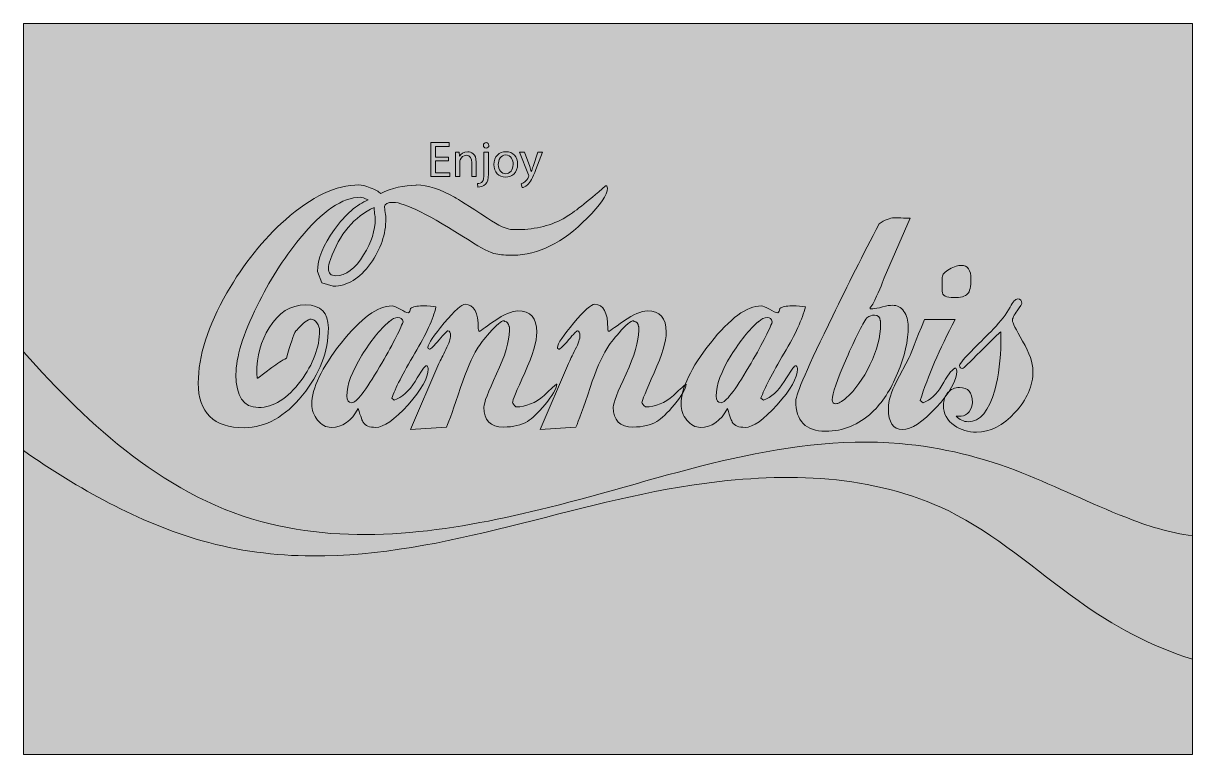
# Model space of a CAD drawing. Extents: x 404 to 1515, y -1347 to -653.
import ezdxf

# ---------------------------------------------------------------- set-up
doc = ezdxf.new("R2010")
doc.units = 0
doc.header["$MEASUREMENT"] = 0
doc.layers.add('katman 1', color=7, linetype='Continuous')

# ---------------------------------------------------------------- blocks, each defined once
blk = doc.blocks.new('block 3')
at = {"layer": 'katman 1', "true_color": 0x008000}
h = blk.add_hatch(color=96, dxfattribs=at)
h.dxf.hatch_style = 2
h.paths.add_polyline_path([(807.9, -783.2), (795.4, -783.2), (795.4, -794.8), (809.3, -794.8), (809.3, -798.3), (791.2, -798.3), (791.2, -766.1), (808.6, -766.1), (808.6, -769.6), (795.4, -769.6), (795.4, -779.8), (807.9, -779.8), (807.9, -783.2)])
h = blk.add_hatch(color=96, dxfattribs=at)
h.dxf.hatch_style = 2
edge = h.paths.add_edge_path()
edge.add_spline(control_points=[(835.4, -805), (837.3, -804.8), (839, -804.3), (840, -803.2), (841.1, -801.9), (841.6, -800.1), (841.6, -794.5), (841.6, -794.5), (841.6, -775.2), (841.6, -775.2), (841.6, -775.2), (845.8, -775.2), (845.8, -775.2), (845.8, -775.2), (845.8, -796.1), (845.8, -796.1), (845.8, -800.6), (845.1, -803.5), (843, -805.6), (841.1, -807.5), (838.1, -808.3), (835.8, -808.3), (835.8, -808.3), (835.4, -805), (835.4, -805)], knot_values=[0, 0, 0, 0, 1, 1, 1, 2, 2, 2, 3, 3, 3, 4, 4, 4, 5, 5, 5, 6, 6, 6, 7, 7, 7, 8, 8, 8, 8], degree=3, periodic=1)
edge = h.paths.add_edge_path()
edge.add_spline(control_points=[(846.2, -768.7), (846.3, -770.1), (845.3, -771.3), (843.6, -771.3), (842, -771.3), (841, -770.1), (841, -768.7), (841, -767.2), (842.1, -766.1), (843.7, -766.1), (845.2, -766.1), (846.2, -767.2), (846.2, -768.7)], knot_values=[0, 0, 0, 0, 1, 1, 1, 2, 2, 2, 3, 3, 3, 4, 4, 4, 4], degree=3, periodic=1)
h = blk.add_hatch(color=96, dxfattribs=at)
h.dxf.hatch_style = 2
edge = h.paths.add_edge_path()
edge.add_spline(control_points=[(814.5, -781.4), (814.5, -779.1), (814.5, -777.1), (814.4, -775.2), (814.4, -775.2), (818.1, -775.2), (818.1, -775.2), (818.1, -775.2), (818.3, -779), (818.3, -779), (818.3, -779), (818.4, -779), (818.4, -779), (819.6, -776.8), (822.2, -774.7), (826.1, -774.7), (829.3, -774.7), (834.2, -776.6), (834.2, -784.5), (834.2, -784.5), (834.2, -798.3), (834.2, -798.3), (834.2, -798.3), (830, -798.3), (830, -798.3), (830, -798.3), (830, -785), (830, -785), (830, -781.2), (828.6, -778.1), (824.7, -778.1), (821.9, -778.1), (819.8, -780.1), (819, -782.4), (818.8, -783), (818.7, -783.7), (818.7, -784.4), (818.7, -784.4), (818.7, -798.3), (818.7, -798.3), (818.7, -798.3), (814.5, -798.3), (814.5, -798.3), (814.5, -798.3), (814.5, -781.4), (814.5, -781.4)], knot_values=[0, 0, 0, 0, 1, 1, 1, 2, 2, 2, 3, 3, 3, 4, 4, 4, 5, 5, 5, 6, 6, 6, 7, 7, 7, 8, 8, 8, 9, 9, 9, 10, 10, 10, 11, 11, 11, 12, 12, 12, 13, 13, 13, 14, 14, 14, 15, 15, 15, 15], degree=3, periodic=1)
h = blk.add_hatch(color=96, dxfattribs=at)
h.dxf.hatch_style = 2
edge = h.paths.add_edge_path()
edge.add_spline(control_points=[(873.6, -786.5), (873.6, -795.1), (867.6, -798.8), (862.1, -798.8), (855.8, -798.8), (851, -794.2), (851, -786.9), (851, -779.2), (856, -774.7), (862.4, -774.7), (869.1, -774.7), (873.6, -779.5), (873.6, -786.5)], knot_values=[0, 0, 0, 0, 1, 1, 1, 2, 2, 2, 3, 3, 3, 4, 4, 4, 4], degree=3, periodic=1)
edge = h.paths.add_edge_path()
edge.add_spline(control_points=[(855.2, -786.8), (855.2, -791.8), (858.1, -795.7), (862.2, -795.7), (866.3, -795.7), (869.3, -791.9), (869.3, -786.7), (869.3, -782.8), (867.3, -777.8), (862.3, -777.8), (857.4, -777.8), (855.2, -782.4), (855.2, -786.8)], knot_values=[0, 0, 0, 0, 1, 1, 1, 2, 2, 2, 3, 3, 3, 4, 4, 4, 4], degree=3, periodic=1)
h = blk.add_hatch(color=96, dxfattribs=at)
h.dxf.hatch_style = 2
edge = h.paths.add_edge_path()
edge.add_spline(control_points=[(880, -775.2), (880, -775.2), (885.1, -788.8), (885.1, -788.8), (885.6, -790.4), (886.2, -792.2), (886.6, -793.6), (886.6, -793.6), (886.7, -793.6), (886.7, -793.6), (887.1, -792.2), (887.6, -790.4), (888.2, -788.7), (888.2, -788.7), (892.7, -775.2), (892.7, -775.2), (892.7, -775.2), (897.2, -775.2), (897.2, -775.2), (897.2, -775.2), (890.9, -791.7), (890.9, -791.7), (887.9, -799.6), (885.8, -803.6), (883, -806.1), (880.9, -807.9), (878.9, -808.7), (877.8, -808.8), (877.8, -808.8), (876.8, -805.3), (876.8, -805.3), (877.8, -805), (879.2, -804.3), (880.4, -803.3), (881.6, -802.4), (883, -800.7), (884, -798.6), (884.2, -798.1), (884.3, -797.8), (884.3, -797.6), (884.3, -797.3), (884.2, -797), (884, -796.5), (884, -796.5), (875.5, -775.2), (875.5, -775.2), (875.5, -775.2), (880, -775.2), (880, -775.2), (880, -775.2), (880, -775.2), (880, -775.2)], knot_values=[0, 0, 0, 0, 1, 1, 1, 2, 2, 2, 3, 3, 3, 4, 4, 4, 5, 5, 5, 6, 6, 6, 7, 7, 7, 8, 8, 8, 9, 9, 9, 10, 10, 10, 11, 11, 11, 12, 12, 12, 13, 13, 13, 14, 14, 14, 15, 15, 15, 16, 16, 16, 17, 17, 17, 17], degree=3, periodic=1)
at = {"layer": 'katman 1', "lineweight": 0}
blk.add_lwpolyline([(807.9, -783.2), (795.4, -783.2), (795.4, -794.8), (809.3, -794.8), (809.3, -798.3), (791.2, -798.3), (791.2, -766.1), (808.6, -766.1), (808.6, -769.6), (795.4, -769.6), (795.4, -779.8), (807.9, -779.8), (807.9, -783.2), (807.9, -783.2)], dxfattribs=at)
for points, knots in [([(846.2, -768.7), (846.3, -770.1), (845.3, -771.3), (843.6, -771.3), (842, -771.3), (841, -770.1), (841, -768.7), (841, -767.2), (842.1, -766.1), (843.7, -766.1), (845.2, -766.1), (846.2, -767.2), (846.2, -768.7)], [0, 0, 0, 0, 1, 1, 1, 2, 2, 2, 3, 3, 3, 4, 4, 4, 4]), ([(814.5, -781.4), (814.5, -779.1), (814.5, -777.1), (814.4, -775.2), (814.4, -775.2), (818.1, -775.2), (818.1, -775.2), (818.1, -775.2), (818.3, -779), (818.3, -779), (818.3, -779), (818.4, -779), (818.4, -779), (819.6, -776.8), (822.2, -774.7), (826.1, -774.7), (829.3, -774.7), (834.2, -776.6), (834.2, -784.5), (834.2, -784.5), (834.2, -798.3), (834.2, -798.3), (834.2, -798.3), (830, -798.3), (830, -798.3), (830, -798.3), (830, -785), (830, -785), (830, -781.2), (828.6, -778.1), (824.7, -778.1), (821.9, -778.1), (819.8, -780.1), (819, -782.4), (818.8, -783), (818.7, -783.7), (818.7, -784.4), (818.7, -784.4), (818.7, -798.3), (818.7, -798.3), (818.7, -798.3), (814.5, -798.3), (814.5, -798.3), (814.5, -798.3), (814.5, -781.4), (814.5, -781.4)], [0, 0, 0, 0, 1, 1, 1, 2, 2, 2, 3, 3, 3, 4, 4, 4, 5, 5, 5, 6, 6, 6, 7, 7, 7, 8, 8, 8, 9, 9, 9, 10, 10, 10, 11, 11, 11, 12, 12, 12, 13, 13, 13, 14, 14, 14, 15, 15, 15, 15]), ([(835.4, -805), (837.3, -804.8), (839, -804.3), (840, -803.2), (841.1, -801.9), (841.6, -800.1), (841.6, -794.5), (841.6, -794.5), (841.6, -775.2), (841.6, -775.2), (841.6, -775.2), (845.8, -775.2), (845.8, -775.2), (845.8, -775.2), (845.8, -796.1), (845.8, -796.1), (845.8, -800.6), (845.1, -803.5), (843, -805.6), (841.1, -807.5), (838.1, -808.3), (835.8, -808.3), (835.8, -808.3), (835.4, -805), (835.4, -805)], [0, 0, 0, 0, 1, 1, 1, 2, 2, 2, 3, 3, 3, 4, 4, 4, 5, 5, 5, 6, 6, 6, 7, 7, 7, 8, 8, 8, 8]), ([(873.6, -786.5), (873.6, -795.1), (867.6, -798.8), (862.1, -798.8), (855.8, -798.8), (851, -794.2), (851, -786.9), (851, -779.2), (856, -774.7), (862.4, -774.7), (869.1, -774.7), (873.6, -779.5), (873.6, -786.5)], [0, 0, 0, 0, 1, 1, 1, 2, 2, 2, 3, 3, 3, 4, 4, 4, 4]), ([(880, -775.2), (880, -775.2), (885.1, -788.8), (885.1, -788.8), (885.6, -790.4), (886.2, -792.2), (886.6, -793.6), (886.6, -793.6), (886.7, -793.6), (886.7, -793.6), (887.1, -792.2), (887.6, -790.4), (888.2, -788.7), (888.2, -788.7), (892.7, -775.2), (892.7, -775.2), (892.7, -775.2), (897.2, -775.2), (897.2, -775.2), (897.2, -775.2), (890.9, -791.7), (890.9, -791.7), (887.9, -799.6), (885.8, -803.6), (883, -806.1), (880.9, -807.9), (878.9, -808.7), (877.8, -808.8), (877.8, -808.8), (876.8, -805.3), (876.8, -805.3), (877.8, -805), (879.2, -804.3), (880.4, -803.3), (881.6, -802.4), (883, -800.7), (884, -798.6), (884.2, -798.1), (884.3, -797.8), (884.3, -797.6), (884.3, -797.3), (884.2, -797), (884, -796.5), (884, -796.5), (875.5, -775.2), (875.5, -775.2), (875.5, -775.2), (880, -775.2), (880, -775.2), (880, -775.2), (880, -775.2), (880, -775.2)], [0, 0, 0, 0, 1, 1, 1, 2, 2, 2, 3, 3, 3, 4, 4, 4, 5, 5, 5, 6, 6, 6, 7, 7, 7, 8, 8, 8, 9, 9, 9, 10, 10, 10, 11, 11, 11, 12, 12, 12, 13, 13, 13, 14, 14, 14, 15, 15, 15, 16, 16, 16, 17, 17, 17, 17]), ([(855.2, -786.8), (855.2, -791.8), (858.1, -795.7), (862.2, -795.7), (866.3, -795.7), (869.3, -791.9), (869.3, -786.7), (869.3, -782.8), (867.3, -777.8), (862.3, -777.8), (857.4, -777.8), (855.2, -782.4), (855.2, -786.8)], [0, 0, 0, 0, 1, 1, 1, 2, 2, 2, 3, 3, 3, 4, 4, 4, 4])]:
    blk.add_open_spline(points, degree=3, knots=knots, dxfattribs=at)
blk = doc.blocks.new('block 4')
at = {"layer": 'katman 1', "true_color": 0x008000}
h = blk.add_hatch(color=96, dxfattribs=at)
h.dxf.hatch_style = 2
edge = h.paths.add_edge_path()
edge.add_spline(control_points=[(959, -809.2), (958.8, -815.7), (952.4, -825.2), (939.7, -837.8), (916.4, -861.2), (892.9, -873), (869.3, -873), (862.7, -873), (857.2, -872.6), (853, -871.8), (847.7, -870.8), (839.2, -866.5), (827.4, -858.8), (790, -834.8), (766, -822.8), (755.3, -822.8), (749.8, -822.8), (747.1, -824.1), (747.1, -826.7), (747.1, -827.9), (747.3, -829.8), (747.7, -832.4), (748.2, -835), (748.4, -836.9), (748.4, -838.1), (748.4, -852.9), (743.5, -867.2), (733.8, -880.8), (723.5, -895.2), (711.7, -902.4), (698.4, -902.4), (698.4, -902.4), (687.6, -899.1), (687.6, -899.1), (687.6, -899.1), (683.5, -888.6), (683.5, -888.6), (683.5, -876.4), (688.8, -863.1), (699.4, -848.6), (710, -834.2), (720.8, -824.8), (731.6, -820.4), (728, -818.8), (725.5, -818), (724.2, -818), (707.2, -818), (688, -831), (666.7, -857), (650.9, -876.3), (637.3, -897.6), (626, -921.1), (612.6, -948.3), (605.9, -970.1), (605.9, -986.3), (605.9, -1007.1), (613, -1017.6), (627.3, -1017.6), (641.5, -1017.6), (654.9, -1009.1), (667.5, -992.3), (679.4, -976.3), (685.4, -960.3), (685.4, -944.5), (685.4, -942.1), (684.6, -939.7), (682.9, -937.3), (681.3, -934.9), (679.4, -933.7), (677.4, -933.7), (674.3, -933.7), (669.6, -937.3), (663.4, -944.5), (663.4, -944.5), (662.8, -944.8), (662.8, -944.8), (660.5, -948.8), (657.5, -957.4), (654, -970.7), (649.6, -972.9), (645, -975.9), (640, -979.7), (640, -979.7), (626.8, -989.9), (626.8, -989.9), (626.8, -989.9), (626.2, -989.9), (626.2, -989.9), (625.9, -987.5), (625.7, -986), (625.7, -985.4), (625.7, -969), (629.6, -954.4), (637.5, -941.8), (646.3, -927.4), (657.9, -920.2), (672.2, -920.2), (686.5, -920.2), (693.7, -927.5), (693.7, -942.1), (693.7, -964.6), (685.5, -985.8), (669.2, -1005.8), (652.5, -1026.5), (634, -1036.8), (613.8, -1036.8), (584.7, -1036.8), (570.1, -1022.7), (570.1, -994.4), (570.1, -968.8), (579.2, -940.2), (597.3, -908.7), (613.3, -881.1), (631.8, -857.9), (652.9, -839.3), (677.9, -817.3), (701.2, -806.2), (722.8, -806.2), (725.4, -806.2), (729, -807.1), (733.6, -808.9), (738.2, -810.7), (741.5, -812.5), (743.5, -814.4), (754.1, -809.1), (765.4, -806.5), (777.3, -806.5), (777.3, -806.5), (777.3, -806.2), (777.3, -806.2), (788.3, -806.6), (800.5, -810.5), (813.7, -817.9), (816.6, -819.5), (827, -826.1), (844.8, -837.9), (855.6, -845), (863.7, -848.6), (869, -848.6), (869, -848.6), (874.2, -848.6), (874.2, -848.6), (890.9, -848.6), (906, -844.7), (919.3, -836.9), (926.5, -832.7), (939.1, -822.8), (957.1, -807.1), (957.1, -807.1), (958.2, -807.1), (958.2, -807.1), (958.2, -807.1), (958.2, -807.4), (958.2, -807.4), (958.2, -807.4), (959, -809.2), (959, -809.2)], knot_values=[0, 0, 0, 0, 1, 1, 1, 2, 2, 2, 3, 3, 3, 4, 4, 4, 5, 5, 5, 6, 6, 6, 7, 7, 7, 8, 8, 8, 9, 9, 9, 10, 10, 10, 11, 11, 11, 12, 12, 12, 13, 13, 13, 14, 14, 14, 15, 15, 15, 16, 16, 16, 17, 17, 17, 18, 18, 18, 19, 19, 19, 20, 20, 20, 21, 21, 21, 22, 22, 22, 23, 23, 23, 24, 24, 24, 25, 25, 25, 26, 26, 26, 27, 27, 27, 28, 28, 28, 29, 29, 29, 30, 30, 30, 31, 31, 31, 32, 32, 32, 33, 33, 33, 34, 34, 34, 35, 35, 35, 36, 36, 36, 37, 37, 37, 38, 38, 38, 39, 39, 39, 40, 40, 40, 41, 41, 41, 42, 42, 42, 43, 43, 43, 44, 44, 44, 45, 45, 45, 46, 46, 46, 47, 47, 47, 48, 48, 48, 49, 49, 49, 50, 50, 50, 51, 51, 51, 52, 52, 52, 52], degree=3, periodic=1)
edge = h.paths.add_edge_path()
edge.add_spline(control_points=[(738.3, -838.4), (738.3, -837.4), (738.1, -835.7), (737.7, -833.3), (737.3, -830.9), (737.2, -829), (737.4, -827.6), (718.2, -836.4), (704.3, -852.9), (695.6, -877.2), (694.3, -880.8), (693.7, -883.5), (693.7, -885.3), (693.7, -890.1), (696.1, -892.5), (700.9, -892.5), (710.3, -892.5), (719.1, -885.9), (727.2, -872.7), (734.6, -860.6), (738.3, -849.2), (738.3, -838.4)], knot_values=[0, 0, 0, 0, 1, 1, 1, 2, 2, 2, 3, 3, 3, 4, 4, 4, 5, 5, 5, 6, 6, 6, 7, 7, 7, 7], degree=3, periodic=1)
h = blk.add_hatch(color=96, dxfattribs=at)
h.dxf.hatch_style = 2
edge = h.paths.add_edge_path()
edge.add_spline(control_points=[(1246.6, -837.8), (1246.6, -837.8), (1221.8, -894.6), (1221.8, -894.6), (1219.8, -900.6), (1216.2, -908.9), (1211.1, -919.6), (1211.1, -919.6), (1208.3, -923.2), (1208.3, -923.2), (1208.5, -923.2), (1208.6, -923.4), (1208.6, -923.8), (1208.6, -923.8), (1211.1, -923.8), (1211.1, -923.8), (1213.1, -923.8), (1216.2, -923.2), (1220.3, -922.1), (1224.4, -921), (1227.5, -920.5), (1229.5, -920.5), (1234.3, -920.5), (1238, -922.4), (1240.7, -926.3), (1243.3, -930.3), (1244.7, -934.9), (1244.7, -940.4), (1244.7, -954.2), (1241.4, -969.1), (1234.7, -985), (1228.1, -1000.8), (1220, -1013.3), (1210.3, -1022.3), (1197.6, -1034.2), (1182.9, -1040.1), (1166.2, -1040.1), (1147.3, -1040.1), (1137.9, -1030.5), (1137.9, -1011.2), (1137.9, -1005.4), (1149.6, -978.5), (1173.1, -930.5), (1187.2, -901.4), (1201.9, -872.3), (1217.1, -843.2), (1222.6, -839.4), (1227.4, -837.5), (1231.4, -837.5), (1232.2, -837.5), (1237.2, -837.6), (1246.6, -837.8)], knot_values=[0, 0, 0, 0, 1, 1, 1, 2, 2, 2, 3, 3, 3, 4, 4, 4, 5, 5, 5, 6, 6, 6, 7, 7, 7, 8, 8, 8, 9, 9, 9, 10, 10, 10, 11, 11, 11, 12, 12, 12, 13, 13, 13, 14, 14, 14, 15, 15, 15, 16, 16, 16, 17, 17, 17, 17], degree=3, periodic=1)
edge = h.paths.add_edge_path()
edge.add_spline(control_points=[(1218.5, -934.9), (1218.5, -934.9), (1218.2, -935.2), (1218.2, -935.2), (1217.9, -931.6), (1216, -929.8), (1212.7, -929.8), (1210.3, -929.8), (1207.9, -930.7), (1205.3, -932.5), (1200.9, -938.9), (1194.5, -951.8), (1186, -971.1), (1177, -991.6), (1172.5, -1004.7), (1172.5, -1010.3), (1172.5, -1012.7), (1173.6, -1014), (1175.9, -1014), (1178.4, -1014), (1181.6, -1012.2), (1185.5, -1008.8), (1194.5, -1000.8), (1202.1, -990.2), (1208.3, -977.1), (1215.1, -963.3), (1218.5, -950.4), (1218.5, -938.5), (1218.5, -938.5), (1218.5, -934.9), (1218.5, -934.9), (1218.5, -934.9), (1218.5, -934.9), (1218.5, -934.9)], knot_values=[0, 0, 0, 0, 1, 1, 1, 2, 2, 2, 3, 3, 3, 4, 4, 4, 5, 5, 5, 6, 6, 6, 7, 7, 7, 8, 8, 8, 9, 9, 9, 10, 10, 10, 11, 11, 11, 11], degree=3, periodic=1)
h = blk.add_hatch(color=96, dxfattribs=at)
h.dxf.hatch_style = 2
edge = h.paths.add_edge_path()
edge.add_spline(control_points=[(1290.9, -983), (1290.9, -992), (1284.4, -1003.5), (1271.4, -1017.6), (1258.3, -1031.6), (1247.6, -1038.6), (1239.2, -1038.6), (1230.3, -1038.6), (1225.9, -1031.9), (1225.9, -1018.5), (1225.9, -1011.2), (1228.4, -1002.9), (1233.4, -993.5), (1233.4, -993.5), (1245.8, -970.1), (1245.8, -970.1), (1247.2, -966.5), (1252, -954.4), (1260.1, -934), (1260.1, -934), (1289.2, -934), (1289.2, -934), (1274.4, -962.5), (1263.4, -988.1), (1256.2, -1010.9), (1256.2, -1010.9), (1259, -1013.1), (1259, -1013.1), (1265.9, -1010.4), (1271.8, -1005), (1276.6, -996.8), (1281.7, -987.6), (1285.8, -982.1), (1289, -980.3), (1289, -980.3), (1290.1, -980.3), (1290.1, -980.3), (1290.6, -980.9), (1290.9, -981.8), (1290.9, -983)], knot_values=[0, 0, 0, 0, 1, 1, 1, 2, 2, 2, 3, 3, 3, 4, 4, 4, 5, 5, 5, 6, 6, 6, 7, 7, 7, 8, 8, 8, 9, 9, 9, 10, 10, 10, 11, 11, 11, 12, 12, 12, 13, 13, 13, 13], degree=3, periodic=1)
edge = h.paths.add_edge_path()
edge.add_spline(control_points=[(1304.4, -895.8), (1304.4, -902.8), (1303.3, -907.5), (1301.1, -909.8), (1298.9, -912.1), (1294.6, -913.3), (1288.1, -913.3), (1280.8, -913.3), (1277.1, -911.3), (1277.1, -907.2), (1277.1, -907.2), (1277.1, -894), (1277.1, -894), (1277.1, -891.4), (1279.4, -888.9), (1284, -886.3), (1288.6, -883.8), (1292.3, -882.6), (1295, -882.6), (1301.3, -882.6), (1304.4, -887), (1304.4, -895.8)], knot_values=[0, 0, 0, 0, 1, 1, 1, 2, 2, 2, 3, 3, 3, 4, 4, 4, 5, 5, 5, 6, 6, 6, 7, 7, 7, 7], degree=3, periodic=1)
h = blk.add_hatch(color=96, dxfattribs=at)
h.dxf.hatch_style = 2
edge = h.paths.add_edge_path()
edge.add_spline(control_points=[(796, -922), (793.3, -933.6), (786.6, -948.2), (776, -966), (764.4, -985.4), (757.1, -999.7), (753.9, -1008.8), (753.9, -1008.8), (756.4, -1010.6), (756.4, -1010.6), (763.8, -1008), (770.3, -1002.1), (776.1, -992.8), (781.9, -983.4), (785.3, -978.5), (786.4, -977.9), (786.4, -977.9), (787.5, -977.9), (787.5, -977.9), (788.2, -978.9), (788.6, -980), (788.6, -981.2), (788.6, -989.4), (782.2, -1000.7), (769.4, -1015), (756.5, -1029.3), (746.3, -1036.5), (738.8, -1036.5), (732.9, -1036.5), (728.9, -1034.9), (726.7, -1031.7), (726.1, -1030.9), (724.6, -1026.5), (722, -1018.5), (715.8, -1030.5), (707.2, -1036.5), (696.4, -1036.5), (691.5, -1036.5), (687.2, -1034.2), (683.5, -1029.6), (679.8, -1025), (678, -1020), (678, -1014.6), (678, -999.3), (687.3, -979.9), (705.9, -956.4), (724.5, -932.8), (740.6, -921.1), (754.2, -921.1), (755.9, -921.1), (758.4, -922.1), (761.9, -924.2), (765.4, -926.3), (768.1, -927.5), (769.9, -927.7), (771, -927.1), (771.6, -925.8), (771.8, -923.7), (773.8, -921.9), (777.7, -921.1), (783.4, -921.1), (788.9, -921.1), (793.1, -921.4), (796, -922)], knot_values=[0, 0, 0, 0, 1, 1, 1, 2, 2, 2, 3, 3, 3, 4, 4, 4, 5, 5, 5, 6, 6, 6, 7, 7, 7, 8, 8, 8, 9, 9, 9, 10, 10, 10, 11, 11, 11, 12, 12, 12, 13, 13, 13, 14, 14, 14, 15, 15, 15, 16, 16, 16, 17, 17, 17, 18, 18, 18, 19, 19, 19, 20, 20, 20, 21, 21, 21, 21], degree=3, periodic=1)
edge = h.paths.add_edge_path()
edge.add_spline(control_points=[(764.7, -936.1), (764.1, -933.5), (762.5, -932.2), (759.7, -932.2), (757.1, -932.2), (754.4, -933.5), (751.5, -936.1), (751.5, -936.1), (751.5, -935.8), (751.5, -935.8), (742.5, -944), (733.8, -954.7), (725.6, -968), (716.1, -983.4), (711.3, -996.3), (711.3, -1006.7), (711.3, -1010.9), (712.8, -1013.1), (716, -1013.1), (720.2, -1013.1), (729, -1001.7), (742.4, -979.1), (754.3, -958.8), (761.7, -944.5), (764.7, -936.1)], knot_values=[0, 0, 0, 0, 1, 1, 1, 2, 2, 2, 3, 3, 3, 4, 4, 4, 5, 5, 5, 6, 6, 6, 7, 7, 7, 8, 8, 8, 8], degree=3, periodic=1)
h = blk.add_hatch(color=96, dxfattribs=at)
h.dxf.hatch_style = 2
edge = h.paths.add_edge_path()
edge.add_spline(control_points=[(910.8, -995.6), (910.3, -1000), (906.6, -1006.4), (899.7, -1014.7), (892.8, -1023), (887.2, -1028.4), (883, -1030.8), (877.1, -1034.4), (869.5, -1036.2), (860.2, -1036.2), (847.7, -1036.2), (841.5, -1029.9), (841.5, -1017.3), (841.5, -1013.5), (845.5, -1002.9), (853.6, -985.7), (861.6, -968.5), (865.7, -954.7), (865.7, -944.5), (865.7, -944.5), (865.7, -940.6), (865.7, -940.6), (865.7, -940.6), (865.4, -940.9), (865.4, -940.9), (865, -937.5), (863.7, -935.8), (861.3, -935.8), (861.3, -935.8), (860.7, -935.2), (860.7, -935.2), (858, -935.4), (853.4, -939.2), (847, -946.6), (841.6, -952.6), (837.7, -957.7), (835.1, -961.9), (830.2, -970), (824.9, -982.2), (819.4, -998.6), (813, -1017.9), (808.5, -1030.4), (806, -1036.2), (806, -1036.2), (771.8, -1038.6), (771.8, -1038.6), (771.8, -1038.6), (798.8, -975.8), (798.8, -975.8), (800.3, -972.8), (802.5, -968.3), (805.4, -962.4), (808.3, -956.5), (809.8, -952.2), (809.8, -949.6), (809.8, -946.4), (809, -944.8), (807.3, -944.8), (806.6, -944.8), (803.8, -947.7), (798.9, -953.5), (794.1, -959.3), (791, -962.2), (789.7, -962.2), (789.5, -962.1), (789.2, -961.9), (788.6, -961.6), (788.6, -961.6), (788.3, -960.7), (788.3, -960.7), (788.7, -956.9), (793.9, -949.1), (803.9, -937.3), (813.9, -925.5), (820.5, -919.6), (823.8, -919.6), (832.1, -919.6), (836.2, -927.3), (836.2, -942.7), (836.2, -944.5), (836.7, -945.4), (837.6, -945.4), (837.2, -945.4), (841.8, -942.2), (851.2, -935.6), (860.7, -929.1), (868.2, -925.9), (873.7, -925.9), (885.8, -925.9), (891.8, -932.6), (891.8, -946), (891.8, -954.6), (888, -967.5), (880.3, -984.6), (872.6, -1001.8), (868.7, -1011.2), (868.7, -1012.8), (868.7, -1013.8), (869.8, -1015.2), (872, -1017), (881.5, -1017), (890.5, -1013.4), (898.7, -1006.1), (901.3, -1003.7), (905.2, -1000.1), (910.5, -995.3), (910.5, -995.3), (910.8, -995.6), (910.8, -995.6)], knot_values=[0, 0, 0, 0, 1, 1, 1, 2, 2, 2, 3, 3, 3, 4, 4, 4, 5, 5, 5, 6, 6, 6, 7, 7, 7, 8, 8, 8, 9, 9, 9, 10, 10, 10, 11, 11, 11, 12, 12, 12, 13, 13, 13, 14, 14, 14, 15, 15, 15, 16, 16, 16, 17, 17, 17, 18, 18, 18, 19, 19, 19, 20, 20, 20, 21, 21, 21, 22, 22, 22, 23, 23, 23, 24, 24, 24, 25, 25, 25, 26, 26, 26, 27, 27, 27, 28, 28, 28, 29, 29, 29, 30, 30, 30, 31, 31, 31, 32, 32, 32, 33, 33, 33, 34, 34, 34, 35, 35, 35, 36, 36, 36, 36], degree=3, periodic=1)
h = blk.add_hatch(color=96, dxfattribs=at)
h.dxf.hatch_style = 2
edge = h.paths.add_edge_path()
edge.add_spline(control_points=[(1033.8, -995.6), (1033.3, -1000), (1029.6, -1006.4), (1022.7, -1014.7), (1015.8, -1023), (1010.3, -1028.4), (1006, -1030.8), (1000.2, -1034.4), (992.6, -1036.2), (983.2, -1036.2), (970.7, -1036.2), (964.5, -1029.9), (964.5, -1017.3), (964.5, -1013.5), (968.5, -1002.9), (976.6, -985.7), (984.7, -968.5), (988.7, -954.7), (988.7, -944.5), (988.7, -944.5), (988.7, -940.6), (988.7, -940.6), (988.7, -940.6), (988.4, -940.9), (988.4, -940.9), (988.1, -937.5), (986.7, -935.8), (984.3, -935.8), (984.3, -935.8), (983.7, -935.2), (983.7, -935.2), (981, -935.4), (976.4, -939.2), (970, -946.6), (964.7, -952.6), (960.7, -957.7), (958.2, -961.9), (953.2, -970), (948, -982.2), (942.5, -998.6), (936, -1017.9), (931.5, -1030.4), (929, -1036.2), (929, -1036.2), (894.9, -1038.6), (894.9, -1038.6), (894.9, -1038.6), (921.8, -975.8), (921.8, -975.8), (923.3, -972.8), (925.5, -968.3), (928.4, -962.4), (931.4, -956.5), (932.8, -952.2), (932.8, -949.6), (932.8, -946.4), (932, -944.8), (930.4, -944.8), (929.6, -944.8), (926.8, -947.7), (922, -953.5), (917.1, -959.3), (914, -962.2), (912.7, -962.2), (912.6, -962.1), (912.2, -961.9), (911.6, -961.6), (911.6, -961.6), (911.4, -960.7), (911.4, -960.7), (911.7, -956.9), (916.9, -949.1), (926.9, -937.3), (936.9, -925.5), (943.6, -919.6), (946.9, -919.6), (955.1, -919.6), (959.3, -927.3), (959.3, -942.7), (959.3, -944.5), (959.7, -945.4), (960.6, -945.4), (960.3, -945.4), (964.8, -942.2), (974.3, -935.6), (983.7, -929.1), (991.2, -925.9), (996.7, -925.9), (1008.8, -925.9), (1014.8, -932.6), (1014.8, -946), (1014.8, -954.6), (1011, -967.5), (1003.3, -984.6), (995.6, -1001.8), (991.7, -1011.2), (991.7, -1012.8), (991.7, -1013.8), (992.8, -1015.2), (995, -1017), (1004.6, -1017), (1013.5, -1013.4), (1021.7, -1006.1), (1024.3, -1003.7), (1028.2, -1000.1), (1033.6, -995.3), (1033.6, -995.3), (1033.8, -995.6), (1033.8, -995.6)], knot_values=[0, 0, 0, 0, 1, 1, 1, 2, 2, 2, 3, 3, 3, 4, 4, 4, 5, 5, 5, 6, 6, 6, 7, 7, 7, 8, 8, 8, 9, 9, 9, 10, 10, 10, 11, 11, 11, 12, 12, 12, 13, 13, 13, 14, 14, 14, 15, 15, 15, 16, 16, 16, 17, 17, 17, 18, 18, 18, 19, 19, 19, 20, 20, 20, 21, 21, 21, 22, 22, 22, 23, 23, 23, 24, 24, 24, 25, 25, 25, 26, 26, 26, 27, 27, 27, 28, 28, 28, 29, 29, 29, 30, 30, 30, 31, 31, 31, 32, 32, 32, 33, 33, 33, 34, 34, 34, 35, 35, 35, 36, 36, 36, 36], degree=3, periodic=1)
h = blk.add_hatch(color=96, dxfattribs=at)
h.dxf.hatch_style = 2
edge = h.paths.add_edge_path()
edge.add_spline(control_points=[(1147, -922), (1144.2, -933.6), (1137.5, -948.2), (1126.9, -966), (1115.3, -985.4), (1108, -999.7), (1104.8, -1008.8), (1104.8, -1008.8), (1107.3, -1010.6), (1107.3, -1010.6), (1114.7, -1008), (1121.2, -1002.1), (1127, -992.8), (1132.8, -983.4), (1136.2, -978.5), (1137.3, -977.9), (1137.3, -977.9), (1138.4, -977.9), (1138.4, -977.9), (1139.2, -978.9), (1139.5, -980), (1139.5, -981.2), (1139.5, -989.4), (1133.1, -1000.7), (1120.3, -1015), (1107.4, -1029.3), (1097.2, -1036.5), (1089.7, -1036.5), (1083.8, -1036.5), (1079.8, -1034.9), (1077.6, -1031.7), (1077, -1030.9), (1075.5, -1026.5), (1072.9, -1018.5), (1066.7, -1030.5), (1058.1, -1036.5), (1047.3, -1036.5), (1042.4, -1036.5), (1038.1, -1034.2), (1034.4, -1029.6), (1030.7, -1025), (1028.9, -1020), (1028.9, -1014.6), (1028.9, -999.3), (1038.2, -979.9), (1056.8, -956.4), (1075.4, -932.8), (1091.5, -921.1), (1105.1, -921.1), (1106.8, -921.1), (1109.3, -922.1), (1112.8, -924.2), (1116.3, -926.3), (1119, -927.5), (1120.8, -927.7), (1121.9, -927.1), (1122.5, -925.8), (1122.7, -923.7), (1124.8, -921.9), (1128.6, -921.1), (1134.3, -921.1), (1139.8, -921.1), (1144, -921.4), (1147, -922)], knot_values=[0, 0, 0, 0, 1, 1, 1, 2, 2, 2, 3, 3, 3, 4, 4, 4, 5, 5, 5, 6, 6, 6, 7, 7, 7, 8, 8, 8, 9, 9, 9, 10, 10, 10, 11, 11, 11, 12, 12, 12, 13, 13, 13, 14, 14, 14, 15, 15, 15, 16, 16, 16, 17, 17, 17, 18, 18, 18, 19, 19, 19, 20, 20, 20, 21, 21, 21, 21], degree=3, periodic=1)
edge = h.paths.add_edge_path()
edge.add_spline(control_points=[(1115.6, -936.1), (1115, -933.5), (1113.4, -932.2), (1110.6, -932.2), (1108.1, -932.2), (1105.3, -933.5), (1102.4, -936.1), (1102.4, -936.1), (1102.4, -935.8), (1102.4, -935.8), (1093.4, -944), (1084.8, -954.7), (1076.5, -968), (1067, -983.4), (1062.2, -996.3), (1062.2, -1006.7), (1062.2, -1010.9), (1063.7, -1013.1), (1066.9, -1013.1), (1071.1, -1013.1), (1079.9, -1001.7), (1093.3, -979.1), (1105.2, -958.8), (1112.6, -944.5), (1115.6, -936.1)], knot_values=[0, 0, 0, 0, 1, 1, 1, 2, 2, 2, 3, 3, 3, 4, 4, 4, 5, 5, 5, 6, 6, 6, 7, 7, 7, 8, 8, 8, 8], degree=3, periodic=1)
h = blk.add_hatch(color=96, dxfattribs=at)
h.dxf.hatch_style = 2
edge = h.paths.add_edge_path()
edge.add_spline(control_points=[(1363.3, -982.7), (1363.3, -996.9), (1357.6, -1010.2), (1346.2, -1022.5), (1334.8, -1034.8), (1322.6, -1041), (1309.6, -1041), (1301.7, -1041), (1294.7, -1038.9), (1288.7, -1034.7), (1281.7, -1029.9), (1278.2, -1023.5), (1278.2, -1015.5), (1278.2, -1010.6), (1279.7, -1006.6), (1282.5, -1003.4), (1285.3, -1000.2), (1289, -998.6), (1293.4, -998.6), (1301.6, -998.6), (1305.8, -1003.3), (1305.8, -1012.8), (1305.8, -1016), (1304.7, -1018.9), (1302.6, -1021.6), (1300.5, -1024.3), (1298, -1025.7), (1295, -1025.7), (1293.2, -1025.7), (1291.6, -1025.7), (1290.3, -1025.7), (1293.6, -1029.3), (1297.5, -1031.1), (1301.9, -1031.1), (1313.1, -1031.1), (1321.4, -1021.1), (1326.9, -1001), (1330.8, -987), (1332.7, -971.8), (1332.7, -955.3), (1332.7, -955.3), (1332.7, -945.7), (1332.7, -945.7), (1330.9, -947.1), (1324.5, -953.3), (1313.6, -964.2), (1302.7, -975.1), (1296.9, -980.6), (1296.4, -980.6), (1294.6, -980.6), (1293.6, -979.6), (1293.6, -977.6), (1293.6, -976), (1298.2, -970.6), (1307.4, -961.3), (1313.5, -955.3), (1319.6, -949.2), (1325.8, -943), (1332.6, -935.8), (1337.9, -928.9), (1341.5, -922.3), (1344.3, -917.1), (1346.7, -914.5), (1348.7, -914.5), (1351.4, -914.5), (1352.8, -915.9), (1352.8, -918.7), (1352.8, -919.3), (1351.3, -921.6), (1348.3, -925.7), (1345.3, -929.8), (1343.7, -933), (1343.7, -935.2), (1343.7, -936.8), (1347, -943.3), (1353.5, -954.6), (1360, -965.9), (1363.3, -975.3), (1363.3, -982.7)], knot_values=[0, 0, 0, 0, 1, 1, 1, 2, 2, 2, 3, 3, 3, 4, 4, 4, 5, 5, 5, 6, 6, 6, 7, 7, 7, 8, 8, 8, 9, 9, 9, 10, 10, 10, 11, 11, 11, 12, 12, 12, 13, 13, 13, 14, 14, 14, 15, 15, 15, 16, 16, 16, 17, 17, 17, 18, 18, 18, 19, 19, 19, 20, 20, 20, 21, 21, 21, 22, 22, 22, 23, 23, 23, 24, 24, 24, 25, 25, 25, 26, 26, 26, 26], degree=3, periodic=1)
at = {"layer": 'katman 1', "lineweight": 0}
for points, knots in [([(959, -809.2), (958.8, -815.7), (952.4, -825.2), (939.7, -837.8), (916.4, -861.2), (892.9, -873), (869.3, -873), (862.7, -873), (857.2, -872.6), (853, -871.8), (847.7, -870.8), (839.2, -866.5), (827.4, -858.8), (790, -834.8), (766, -822.8), (755.3, -822.8), (749.8, -822.8), (747.1, -824.1), (747.1, -826.7), (747.1, -827.9), (747.3, -829.8), (747.7, -832.4), (748.2, -835), (748.4, -836.9), (748.4, -838.1), (748.4, -852.9), (743.5, -867.2), (733.8, -880.8), (723.5, -895.2), (711.7, -902.4), (698.4, -902.4), (698.4, -902.4), (687.6, -899.1), (687.6, -899.1), (687.6, -899.1), (683.5, -888.6), (683.5, -888.6), (683.5, -876.4), (688.8, -863.1), (699.4, -848.6), (710, -834.2), (720.8, -824.8), (731.6, -820.4), (728, -818.8), (725.5, -818), (724.2, -818), (707.2, -818), (688, -831), (666.7, -857), (650.9, -876.3), (637.3, -897.6), (626, -921.1), (612.6, -948.3), (605.9, -970.1), (605.9, -986.3), (605.9, -1007.1), (613, -1017.6), (627.3, -1017.6), (641.5, -1017.6), (654.9, -1009.1), (667.5, -992.3), (679.4, -976.3), (685.4, -960.3), (685.4, -944.5), (685.4, -942.1), (684.6, -939.7), (682.9, -937.3), (681.3, -934.9), (679.4, -933.7), (677.4, -933.7), (674.3, -933.7), (669.6, -937.3), (663.4, -944.5), (663.4, -944.5), (662.8, -944.8), (662.8, -944.8), (660.5, -948.8), (657.5, -957.4), (654, -970.7), (649.6, -972.9), (645, -975.9), (640, -979.7), (640, -979.7), (626.8, -989.9), (626.8, -989.9), (626.8, -989.9), (626.2, -989.9), (626.2, -989.9), (625.9, -987.5), (625.7, -986), (625.7, -985.4), (625.7, -969), (629.6, -954.4), (637.5, -941.8), (646.3, -927.4), (657.9, -920.2), (672.2, -920.2), (686.5, -920.2), (693.7, -927.5), (693.7, -942.1), (693.7, -964.6), (685.5, -985.8), (669.2, -1005.8), (652.5, -1026.5), (634, -1036.8), (613.8, -1036.8), (584.7, -1036.8), (570.1, -1022.7), (570.1, -994.4), (570.1, -968.8), (579.2, -940.2), (597.3, -908.7), (613.3, -881.1), (631.8, -857.9), (652.9, -839.3), (677.9, -817.3), (701.2, -806.2), (722.8, -806.2), (725.4, -806.2), (729, -807.1), (733.6, -808.9), (738.2, -810.7), (741.5, -812.5), (743.5, -814.4), (754.1, -809.1), (765.4, -806.5), (777.3, -806.5), (777.3, -806.5), (777.3, -806.2), (777.3, -806.2), (788.3, -806.6), (800.5, -810.5), (813.7, -817.9), (816.6, -819.5), (827, -826.1), (844.8, -837.9), (855.6, -845), (863.7, -848.6), (869, -848.6), (869, -848.6), (874.2, -848.6), (874.2, -848.6), (890.9, -848.6), (906, -844.7), (919.3, -836.9), (926.5, -832.7), (939.1, -822.8), (957.1, -807.1), (957.1, -807.1), (958.2, -807.1), (958.2, -807.1), (958.2, -807.1), (958.2, -807.4), (958.2, -807.4), (958.2, -807.4), (959, -809.2), (959, -809.2)], [0, 0, 0, 0, 1, 1, 1, 2, 2, 2, 3, 3, 3, 4, 4, 4, 5, 5, 5, 6, 6, 6, 7, 7, 7, 8, 8, 8, 9, 9, 9, 10, 10, 10, 11, 11, 11, 12, 12, 12, 13, 13, 13, 14, 14, 14, 15, 15, 15, 16, 16, 16, 17, 17, 17, 18, 18, 18, 19, 19, 19, 20, 20, 20, 21, 21, 21, 22, 22, 22, 23, 23, 23, 24, 24, 24, 25, 25, 25, 26, 26, 26, 27, 27, 27, 28, 28, 28, 29, 29, 29, 30, 30, 30, 31, 31, 31, 32, 32, 32, 33, 33, 33, 34, 34, 34, 35, 35, 35, 36, 36, 36, 37, 37, 37, 38, 38, 38, 39, 39, 39, 40, 40, 40, 41, 41, 41, 42, 42, 42, 43, 43, 43, 44, 44, 44, 45, 45, 45, 46, 46, 46, 47, 47, 47, 48, 48, 48, 49, 49, 49, 50, 50, 50, 51, 51, 51, 52, 52, 52, 52]), ([(738.3, -838.4), (738.3, -837.4), (738.1, -835.7), (737.7, -833.3), (737.3, -830.9), (737.2, -829), (737.4, -827.6), (718.2, -836.4), (704.3, -852.9), (695.6, -877.2), (694.3, -880.8), (693.7, -883.5), (693.7, -885.3), (693.7, -890.1), (696.1, -892.5), (700.9, -892.5), (710.3, -892.5), (719.1, -885.9), (727.2, -872.7), (734.6, -860.6), (738.3, -849.2), (738.3, -838.4)], [0, 0, 0, 0, 1, 1, 1, 2, 2, 2, 3, 3, 3, 4, 4, 4, 5, 5, 5, 6, 6, 6, 7, 7, 7, 7]), ([(1246.6, -837.8), (1246.6, -837.8), (1221.8, -894.6), (1221.8, -894.6), (1219.8, -900.6), (1216.2, -908.9), (1211.1, -919.6), (1211.1, -919.6), (1208.3, -923.2), (1208.3, -923.2), (1208.5, -923.2), (1208.6, -923.4), (1208.6, -923.8), (1208.6, -923.8), (1211.1, -923.8), (1211.1, -923.8), (1213.1, -923.8), (1216.2, -923.2), (1220.3, -922.1), (1224.4, -921), (1227.5, -920.5), (1229.5, -920.5), (1234.3, -920.5), (1238, -922.4), (1240.7, -926.3), (1243.3, -930.3), (1244.7, -934.9), (1244.7, -940.4), (1244.7, -954.2), (1241.4, -969.1), (1234.7, -985), (1228.1, -1000.8), (1220, -1013.3), (1210.3, -1022.3), (1197.6, -1034.2), (1182.9, -1040.1), (1166.2, -1040.1), (1147.3, -1040.1), (1137.9, -1030.5), (1137.9, -1011.2), (1137.9, -1005.4), (1149.6, -978.5), (1173.1, -930.5), (1187.2, -901.4), (1201.9, -872.3), (1217.1, -843.2), (1222.6, -839.4), (1227.4, -837.5), (1231.4, -837.5), (1232.2, -837.5), (1237.2, -837.6), (1246.6, -837.8)], [0, 0, 0, 0, 1, 1, 1, 2, 2, 2, 3, 3, 3, 4, 4, 4, 5, 5, 5, 6, 6, 6, 7, 7, 7, 8, 8, 8, 9, 9, 9, 10, 10, 10, 11, 11, 11, 12, 12, 12, 13, 13, 13, 14, 14, 14, 15, 15, 15, 16, 16, 16, 17, 17, 17, 17]), ([(1304.4, -895.8), (1304.4, -902.8), (1303.3, -907.5), (1301.1, -909.8), (1298.9, -912.1), (1294.6, -913.3), (1288.1, -913.3), (1280.8, -913.3), (1277.1, -911.3), (1277.1, -907.2), (1277.1, -907.2), (1277.1, -894), (1277.1, -894), (1277.1, -891.4), (1279.4, -888.9), (1284, -886.3), (1288.6, -883.8), (1292.3, -882.6), (1295, -882.6), (1301.3, -882.6), (1304.4, -887), (1304.4, -895.8)], [0, 0, 0, 0, 1, 1, 1, 2, 2, 2, 3, 3, 3, 4, 4, 4, 5, 5, 5, 6, 6, 6, 7, 7, 7, 7]), ([(796, -922), (793.3, -933.6), (786.6, -948.2), (776, -966), (764.4, -985.4), (757.1, -999.7), (753.9, -1008.8), (753.9, -1008.8), (756.4, -1010.6), (756.4, -1010.6), (763.8, -1008), (770.3, -1002.1), (776.1, -992.8), (781.9, -983.4), (785.3, -978.5), (786.4, -977.9), (786.4, -977.9), (787.5, -977.9), (787.5, -977.9), (788.2, -978.9), (788.6, -980), (788.6, -981.2), (788.6, -989.4), (782.2, -1000.7), (769.4, -1015), (756.5, -1029.3), (746.3, -1036.5), (738.8, -1036.5), (732.9, -1036.5), (728.9, -1034.9), (726.7, -1031.7), (726.1, -1030.9), (724.6, -1026.5), (722, -1018.5), (715.8, -1030.5), (707.2, -1036.5), (696.4, -1036.5), (691.5, -1036.5), (687.2, -1034.2), (683.5, -1029.6), (679.8, -1025), (678, -1020), (678, -1014.6), (678, -999.3), (687.3, -979.9), (705.9, -956.4), (724.5, -932.8), (740.6, -921.1), (754.2, -921.1), (755.9, -921.1), (758.4, -922.1), (761.9, -924.2), (765.4, -926.3), (768.1, -927.5), (769.9, -927.7), (771, -927.1), (771.6, -925.8), (771.8, -923.7), (773.8, -921.9), (777.7, -921.1), (783.4, -921.1), (788.9, -921.1), (793.1, -921.4), (796, -922)], [0, 0, 0, 0, 1, 1, 1, 2, 2, 2, 3, 3, 3, 4, 4, 4, 5, 5, 5, 6, 6, 6, 7, 7, 7, 8, 8, 8, 9, 9, 9, 10, 10, 10, 11, 11, 11, 12, 12, 12, 13, 13, 13, 14, 14, 14, 15, 15, 15, 16, 16, 16, 17, 17, 17, 18, 18, 18, 19, 19, 19, 20, 20, 20, 21, 21, 21, 21]), ([(910.8, -995.6), (910.3, -1000), (906.6, -1006.4), (899.7, -1014.7), (892.8, -1023), (887.2, -1028.4), (883, -1030.8), (877.1, -1034.4), (869.5, -1036.2), (860.2, -1036.2), (847.7, -1036.2), (841.5, -1029.9), (841.5, -1017.3), (841.5, -1013.5), (845.5, -1002.9), (853.6, -985.7), (861.6, -968.5), (865.7, -954.7), (865.7, -944.5), (865.7, -944.5), (865.7, -940.6), (865.7, -940.6), (865.7, -940.6), (865.4, -940.9), (865.4, -940.9), (865, -937.5), (863.7, -935.8), (861.3, -935.8), (861.3, -935.8), (860.7, -935.2), (860.7, -935.2), (858, -935.4), (853.4, -939.2), (847, -946.6), (841.6, -952.6), (837.7, -957.7), (835.1, -961.9), (830.2, -970), (824.9, -982.2), (819.4, -998.6), (813, -1017.9), (808.5, -1030.4), (806, -1036.2), (806, -1036.2), (771.8, -1038.6), (771.8, -1038.6), (771.8, -1038.6), (798.8, -975.8), (798.8, -975.8), (800.3, -972.8), (802.5, -968.3), (805.4, -962.4), (808.3, -956.5), (809.8, -952.2), (809.8, -949.6), (809.8, -946.4), (809, -944.8), (807.3, -944.8), (806.6, -944.8), (803.8, -947.7), (798.9, -953.5), (794.1, -959.3), (791, -962.2), (789.7, -962.2), (789.5, -962.1), (789.2, -961.9), (788.6, -961.6), (788.6, -961.6), (788.3, -960.7), (788.3, -960.7), (788.7, -956.9), (793.9, -949.1), (803.9, -937.3), (813.9, -925.5), (820.5, -919.6), (823.8, -919.6), (832.1, -919.6), (836.2, -927.3), (836.2, -942.7), (836.2, -944.5), (836.7, -945.4), (837.6, -945.4), (837.2, -945.4), (841.8, -942.2), (851.2, -935.6), (860.7, -929.1), (868.2, -925.9), (873.7, -925.9), (885.8, -925.9), (891.8, -932.6), (891.8, -946), (891.8, -954.6), (888, -967.5), (880.3, -984.6), (872.6, -1001.8), (868.7, -1011.2), (868.7, -1012.8), (868.7, -1013.8), (869.8, -1015.2), (872, -1017), (881.5, -1017), (890.5, -1013.4), (898.7, -1006.1), (901.3, -1003.7), (905.2, -1000.1), (910.5, -995.3), (910.5, -995.3), (910.8, -995.6), (910.8, -995.6)], [0, 0, 0, 0, 1, 1, 1, 2, 2, 2, 3, 3, 3, 4, 4, 4, 5, 5, 5, 6, 6, 6, 7, 7, 7, 8, 8, 8, 9, 9, 9, 10, 10, 10, 11, 11, 11, 12, 12, 12, 13, 13, 13, 14, 14, 14, 15, 15, 15, 16, 16, 16, 17, 17, 17, 18, 18, 18, 19, 19, 19, 20, 20, 20, 21, 21, 21, 22, 22, 22, 23, 23, 23, 24, 24, 24, 25, 25, 25, 26, 26, 26, 27, 27, 27, 28, 28, 28, 29, 29, 29, 30, 30, 30, 31, 31, 31, 32, 32, 32, 33, 33, 33, 34, 34, 34, 35, 35, 35, 36, 36, 36, 36]), ([(1033.8, -995.6), (1033.3, -1000), (1029.6, -1006.4), (1022.7, -1014.7), (1015.8, -1023), (1010.3, -1028.4), (1006, -1030.8), (1000.2, -1034.4), (992.6, -1036.2), (983.2, -1036.2), (970.7, -1036.2), (964.5, -1029.9), (964.5, -1017.3), (964.5, -1013.5), (968.5, -1002.9), (976.6, -985.7), (984.7, -968.5), (988.7, -954.7), (988.7, -944.5), (988.7, -944.5), (988.7, -940.6), (988.7, -940.6), (988.7, -940.6), (988.4, -940.9), (988.4, -940.9), (988.1, -937.5), (986.7, -935.8), (984.3, -935.8), (984.3, -935.8), (983.7, -935.2), (983.7, -935.2), (981, -935.4), (976.4, -939.2), (970, -946.6), (964.7, -952.6), (960.7, -957.7), (958.2, -961.9), (953.2, -970), (948, -982.2), (942.5, -998.6), (936, -1017.9), (931.5, -1030.4), (929, -1036.2), (929, -1036.2), (894.9, -1038.6), (894.9, -1038.6), (894.9, -1038.6), (921.8, -975.8), (921.8, -975.8), (923.3, -972.8), (925.5, -968.3), (928.4, -962.4), (931.4, -956.5), (932.8, -952.2), (932.8, -949.6), (932.8, -946.4), (932, -944.8), (930.4, -944.8), (929.6, -944.8), (926.8, -947.7), (922, -953.5), (917.1, -959.3), (914, -962.2), (912.7, -962.2), (912.6, -962.1), (912.2, -961.9), (911.6, -961.6), (911.6, -961.6), (911.4, -960.7), (911.4, -960.7), (911.7, -956.9), (916.9, -949.1), (926.9, -937.3), (936.9, -925.5), (943.6, -919.6), (946.9, -919.6), (955.1, -919.6), (959.3, -927.3), (959.3, -942.7), (959.3, -944.5), (959.7, -945.4), (960.6, -945.4), (960.3, -945.4), (964.8, -942.2), (974.3, -935.6), (983.7, -929.1), (991.2, -925.9), (996.7, -925.9), (1008.8, -925.9), (1014.8, -932.6), (1014.8, -946), (1014.8, -954.6), (1011, -967.5), (1003.3, -984.6), (995.6, -1001.8), (991.7, -1011.2), (991.7, -1012.8), (991.7, -1013.8), (992.8, -1015.2), (995, -1017), (1004.6, -1017), (1013.5, -1013.4), (1021.7, -1006.1), (1024.3, -1003.7), (1028.2, -1000.1), (1033.6, -995.3), (1033.6, -995.3), (1033.8, -995.6), (1033.8, -995.6)], [0, 0, 0, 0, 1, 1, 1, 2, 2, 2, 3, 3, 3, 4, 4, 4, 5, 5, 5, 6, 6, 6, 7, 7, 7, 8, 8, 8, 9, 9, 9, 10, 10, 10, 11, 11, 11, 12, 12, 12, 13, 13, 13, 14, 14, 14, 15, 15, 15, 16, 16, 16, 17, 17, 17, 18, 18, 18, 19, 19, 19, 20, 20, 20, 21, 21, 21, 22, 22, 22, 23, 23, 23, 24, 24, 24, 25, 25, 25, 26, 26, 26, 27, 27, 27, 28, 28, 28, 29, 29, 29, 30, 30, 30, 31, 31, 31, 32, 32, 32, 33, 33, 33, 34, 34, 34, 35, 35, 35, 36, 36, 36, 36]), ([(1147, -922), (1144.2, -933.6), (1137.5, -948.2), (1126.9, -966), (1115.3, -985.4), (1108, -999.7), (1104.8, -1008.8), (1104.8, -1008.8), (1107.3, -1010.6), (1107.3, -1010.6), (1114.7, -1008), (1121.2, -1002.1), (1127, -992.8), (1132.8, -983.4), (1136.2, -978.5), (1137.3, -977.9), (1137.3, -977.9), (1138.4, -977.9), (1138.4, -977.9), (1139.2, -978.9), (1139.5, -980), (1139.5, -981.2), (1139.5, -989.4), (1133.1, -1000.7), (1120.3, -1015), (1107.4, -1029.3), (1097.2, -1036.5), (1089.7, -1036.5), (1083.8, -1036.5), (1079.8, -1034.9), (1077.6, -1031.7), (1077, -1030.9), (1075.5, -1026.5), (1072.9, -1018.5), (1066.7, -1030.5), (1058.1, -1036.5), (1047.3, -1036.5), (1042.4, -1036.5), (1038.1, -1034.2), (1034.4, -1029.6), (1030.7, -1025), (1028.9, -1020), (1028.9, -1014.6), (1028.9, -999.3), (1038.2, -979.9), (1056.8, -956.4), (1075.4, -932.8), (1091.5, -921.1), (1105.1, -921.1), (1106.8, -921.1), (1109.3, -922.1), (1112.8, -924.2), (1116.3, -926.3), (1119, -927.5), (1120.8, -927.7), (1121.9, -927.1), (1122.5, -925.8), (1122.7, -923.7), (1124.8, -921.9), (1128.6, -921.1), (1134.3, -921.1), (1139.8, -921.1), (1144, -921.4), (1147, -922)], [0, 0, 0, 0, 1, 1, 1, 2, 2, 2, 3, 3, 3, 4, 4, 4, 5, 5, 5, 6, 6, 6, 7, 7, 7, 8, 8, 8, 9, 9, 9, 10, 10, 10, 11, 11, 11, 12, 12, 12, 13, 13, 13, 14, 14, 14, 15, 15, 15, 16, 16, 16, 17, 17, 17, 18, 18, 18, 19, 19, 19, 20, 20, 20, 21, 21, 21, 21]), ([(1363.3, -982.7), (1363.3, -996.9), (1357.6, -1010.2), (1346.2, -1022.5), (1334.8, -1034.8), (1322.6, -1041), (1309.6, -1041), (1301.7, -1041), (1294.7, -1038.9), (1288.7, -1034.7), (1281.7, -1029.9), (1278.2, -1023.5), (1278.2, -1015.5), (1278.2, -1010.6), (1279.7, -1006.6), (1282.5, -1003.4), (1285.3, -1000.2), (1289, -998.6), (1293.4, -998.6), (1301.6, -998.6), (1305.8, -1003.3), (1305.8, -1012.8), (1305.8, -1016), (1304.7, -1018.9), (1302.6, -1021.6), (1300.5, -1024.3), (1298, -1025.7), (1295, -1025.7), (1293.2, -1025.7), (1291.6, -1025.7), (1290.3, -1025.7), (1293.6, -1029.3), (1297.5, -1031.1), (1301.9, -1031.1), (1313.1, -1031.1), (1321.4, -1021.1), (1326.9, -1001), (1330.8, -987), (1332.7, -971.8), (1332.7, -955.3), (1332.7, -955.3), (1332.7, -945.7), (1332.7, -945.7), (1330.9, -947.1), (1324.5, -953.3), (1313.6, -964.2), (1302.7, -975.1), (1296.9, -980.6), (1296.4, -980.6), (1294.6, -980.6), (1293.6, -979.6), (1293.6, -977.6), (1293.6, -976), (1298.2, -970.6), (1307.4, -961.3), (1313.5, -955.3), (1319.6, -949.2), (1325.8, -943), (1332.6, -935.8), (1337.9, -928.9), (1341.5, -922.3), (1344.3, -917.1), (1346.7, -914.5), (1348.7, -914.5), (1351.4, -914.5), (1352.8, -915.9), (1352.8, -918.7), (1352.8, -919.3), (1351.3, -921.6), (1348.3, -925.7), (1345.3, -929.8), (1343.7, -933), (1343.7, -935.2), (1343.7, -936.8), (1347, -943.3), (1353.5, -954.6), (1360, -965.9), (1363.3, -975.3), (1363.3, -982.7)], [0, 0, 0, 0, 1, 1, 1, 2, 2, 2, 3, 3, 3, 4, 4, 4, 5, 5, 5, 6, 6, 6, 7, 7, 7, 8, 8, 8, 9, 9, 9, 10, 10, 10, 11, 11, 11, 12, 12, 12, 13, 13, 13, 14, 14, 14, 15, 15, 15, 16, 16, 16, 17, 17, 17, 18, 18, 18, 19, 19, 19, 20, 20, 20, 21, 21, 21, 22, 22, 22, 23, 23, 23, 24, 24, 24, 25, 25, 25, 26, 26, 26, 26]), ([(764.7, -936.1), (764.1, -933.5), (762.5, -932.2), (759.7, -932.2), (757.1, -932.2), (754.4, -933.5), (751.5, -936.1), (751.5, -936.1), (751.5, -935.8), (751.5, -935.8), (742.5, -944), (733.8, -954.7), (725.6, -968), (716.1, -983.4), (711.3, -996.3), (711.3, -1006.7), (711.3, -1010.9), (712.8, -1013.1), (716, -1013.1), (720.2, -1013.1), (729, -1001.7), (742.4, -979.1), (754.3, -958.8), (761.7, -944.5), (764.7, -936.1)], [0, 0, 0, 0, 1, 1, 1, 2, 2, 2, 3, 3, 3, 4, 4, 4, 5, 5, 5, 6, 6, 6, 7, 7, 7, 8, 8, 8, 8]), ([(1115.6, -936.1), (1115, -933.5), (1113.4, -932.2), (1110.6, -932.2), (1108.1, -932.2), (1105.3, -933.5), (1102.4, -936.1), (1102.4, -936.1), (1102.4, -935.8), (1102.4, -935.8), (1093.4, -944), (1084.8, -954.7), (1076.5, -968), (1067, -983.4), (1062.2, -996.3), (1062.2, -1006.7), (1062.2, -1010.9), (1063.7, -1013.1), (1066.9, -1013.1), (1071.1, -1013.1), (1079.9, -1001.7), (1093.3, -979.1), (1105.2, -958.8), (1112.6, -944.5), (1115.6, -936.1)], [0, 0, 0, 0, 1, 1, 1, 2, 2, 2, 3, 3, 3, 4, 4, 4, 5, 5, 5, 6, 6, 6, 7, 7, 7, 8, 8, 8, 8]), ([(1218.5, -934.9), (1218.5, -934.9), (1218.2, -935.2), (1218.2, -935.2), (1217.9, -931.6), (1216, -929.8), (1212.7, -929.8), (1210.3, -929.8), (1207.9, -930.7), (1205.3, -932.5), (1200.9, -938.9), (1194.5, -951.8), (1186, -971.1), (1177, -991.6), (1172.5, -1004.7), (1172.5, -1010.3), (1172.5, -1012.7), (1173.6, -1014), (1175.9, -1014), (1178.4, -1014), (1181.6, -1012.2), (1185.5, -1008.8), (1194.5, -1000.8), (1202.1, -990.2), (1208.3, -977.1), (1215.1, -963.3), (1218.5, -950.4), (1218.5, -938.5), (1218.5, -938.5), (1218.5, -934.9), (1218.5, -934.9), (1218.5, -934.9), (1218.5, -934.9), (1218.5, -934.9)], [0, 0, 0, 0, 1, 1, 1, 2, 2, 2, 3, 3, 3, 4, 4, 4, 5, 5, 5, 6, 6, 6, 7, 7, 7, 8, 8, 8, 9, 9, 9, 10, 10, 10, 11, 11, 11, 11]), ([(1290.9, -983), (1290.9, -992), (1284.4, -1003.5), (1271.4, -1017.6), (1258.3, -1031.6), (1247.6, -1038.6), (1239.2, -1038.6), (1230.3, -1038.6), (1225.9, -1031.9), (1225.9, -1018.5), (1225.9, -1011.2), (1228.4, -1002.9), (1233.4, -993.5), (1233.4, -993.5), (1245.8, -970.1), (1245.8, -970.1), (1247.2, -966.5), (1252, -954.4), (1260.1, -934), (1260.1, -934), (1289.2, -934), (1289.2, -934), (1274.4, -962.5), (1263.4, -988.1), (1256.2, -1010.9), (1256.2, -1010.9), (1259, -1013.1), (1259, -1013.1), (1265.9, -1010.4), (1271.8, -1005), (1276.6, -996.8), (1281.7, -987.6), (1285.8, -982.1), (1289, -980.3), (1289, -980.3), (1290.1, -980.3), (1290.1, -980.3), (1290.6, -980.9), (1290.9, -981.8), (1290.9, -983)], [0, 0, 0, 0, 1, 1, 1, 2, 2, 2, 3, 3, 3, 4, 4, 4, 5, 5, 5, 6, 6, 6, 7, 7, 7, 8, 8, 8, 9, 9, 9, 10, 10, 10, 11, 11, 11, 12, 12, 12, 13, 13, 13, 13])]:
    blk.add_open_spline(points, degree=3, knots=knots, dxfattribs=at)
blk = doc.blocks.new('block 2')
at = {"layer": 'katman 1', "true_color": 0xcd0708}
h = blk.add_hatch(color=12, dxfattribs=at)
h.dxf.hatch_style = 2
h.paths.add_polyline_path([(403.9, -652.8), (1515, -652.8), (1515, -1347.3), (403.9, -1347.3)])
at = {"layer": 'katman 1', "true_color": 0x008000}
h = blk.add_hatch(color=96, dxfattribs=at)
h.dxf.hatch_style = 2
edge = h.paths.add_edge_path()
edge.add_spline(control_points=[(1451.4, -1121.9), (1418.1, -1108.8), (1386, -1092.9), (1352.7, -1079.7), (1315.3, -1064.8), (1277.2, -1055.4), (1236.9, -1051.9), (1122.6, -1042.2), (1012.2, -1085.4), (903, -1112.6), (817.3, -1133.9), (725.6, -1149.3), (638.4, -1128.2), (590.4, -1116.6), (546.6, -1093.2), (507.5, -1063.4), (469.5, -1034.5), (435.8, -1000.3), (403.9, -964.9), (403.9, -964.9), (403.9, -1058.6), (403.9, -1058.6), (456.5, -1094.8), (512.2, -1126.6), (573.9, -1144.2), (607.9, -1153.9), (643.1, -1158.4), (678.4, -1158.6), (805.8, -1159.3), (925.7, -1106.5), (1050.7, -1089.7), (1129, -1079.2), (1210.9, -1080.9), (1283.2, -1115.9), (1327.3, -1137.3), (1365.9, -1172.3), (1406.1, -1201), (1439.2, -1224.6), (1475.7, -1245.1), (1515, -1256.5), (1515, -1256.5), (1515, -1139.4), (1515, -1139.4), (1493.1, -1136.7), (1471.6, -1129.9), (1451.4, -1121.9)], knot_values=[0, 0, 0, 0, 1, 1, 1, 2, 2, 2, 3, 3, 3, 4, 4, 4, 5, 5, 5, 6, 6, 6, 7, 7, 7, 8, 8, 8, 9, 9, 9, 10, 10, 10, 11, 11, 11, 12, 12, 12, 13, 13, 13, 14, 14, 14, 15, 15, 15, 15], degree=3, periodic=1)
at = {"layer": 'katman 1', "lineweight": 0}
blk.add_lwpolyline([(403.9, -652.8), (1515, -652.8), (1515, -1347.3), (403.9, -1347.3), (403.9, -652.8)], dxfattribs=at)
blk.add_open_spline([(1451.4, -1121.9), (1418.1, -1108.8), (1386, -1092.9), (1352.7, -1079.7), (1315.3, -1064.8), (1277.2, -1055.4), (1236.9, -1051.9), (1122.6, -1042.2), (1012.2, -1085.4), (903, -1112.6), (817.3, -1133.9), (725.6, -1149.3), (638.4, -1128.2), (590.4, -1116.6), (546.6, -1093.2), (507.5, -1063.4), (469.5, -1034.5), (435.8, -1000.3), (403.9, -964.9), (403.9, -964.9), (403.9, -1058.6), (403.9, -1058.6), (456.5, -1094.8), (512.2, -1126.6), (573.9, -1144.2), (607.9, -1153.9), (643.1, -1158.4), (678.4, -1158.6), (805.8, -1159.3), (925.7, -1106.5), (1050.7, -1089.7), (1129, -1079.2), (1210.9, -1080.9), (1283.2, -1115.9), (1327.3, -1137.3), (1365.9, -1172.3), (1406.1, -1201), (1439.2, -1224.6), (1475.7, -1245.1), (1515, -1256.5), (1515, -1256.5), (1515, -1139.4), (1515, -1139.4), (1493.1, -1136.7), (1471.6, -1129.9), (1451.4, -1121.9)], degree=3, knots=[0, 0, 0, 0, 1, 1, 1, 2, 2, 2, 3, 3, 3, 4, 4, 4, 5, 5, 5, 6, 6, 6, 7, 7, 7, 8, 8, 8, 9, 9, 9, 10, 10, 10, 11, 11, 11, 12, 12, 12, 13, 13, 13, 14, 14, 14, 15, 15, 15, 15], dxfattribs=at)
at = {"layer": 'katman 1'}
for name in ['block 3', 'block 4']:
    blk.add_blockref(name, (0, 0), dxfattribs=at)

msp = doc.modelspace()

# ---------------------------------------------------------------- block references
at = {"layer": 'katman 1'}
msp.add_blockref('block 2', (0, 0), dxfattribs=at)

doc.saveas('drawing.dxf')
